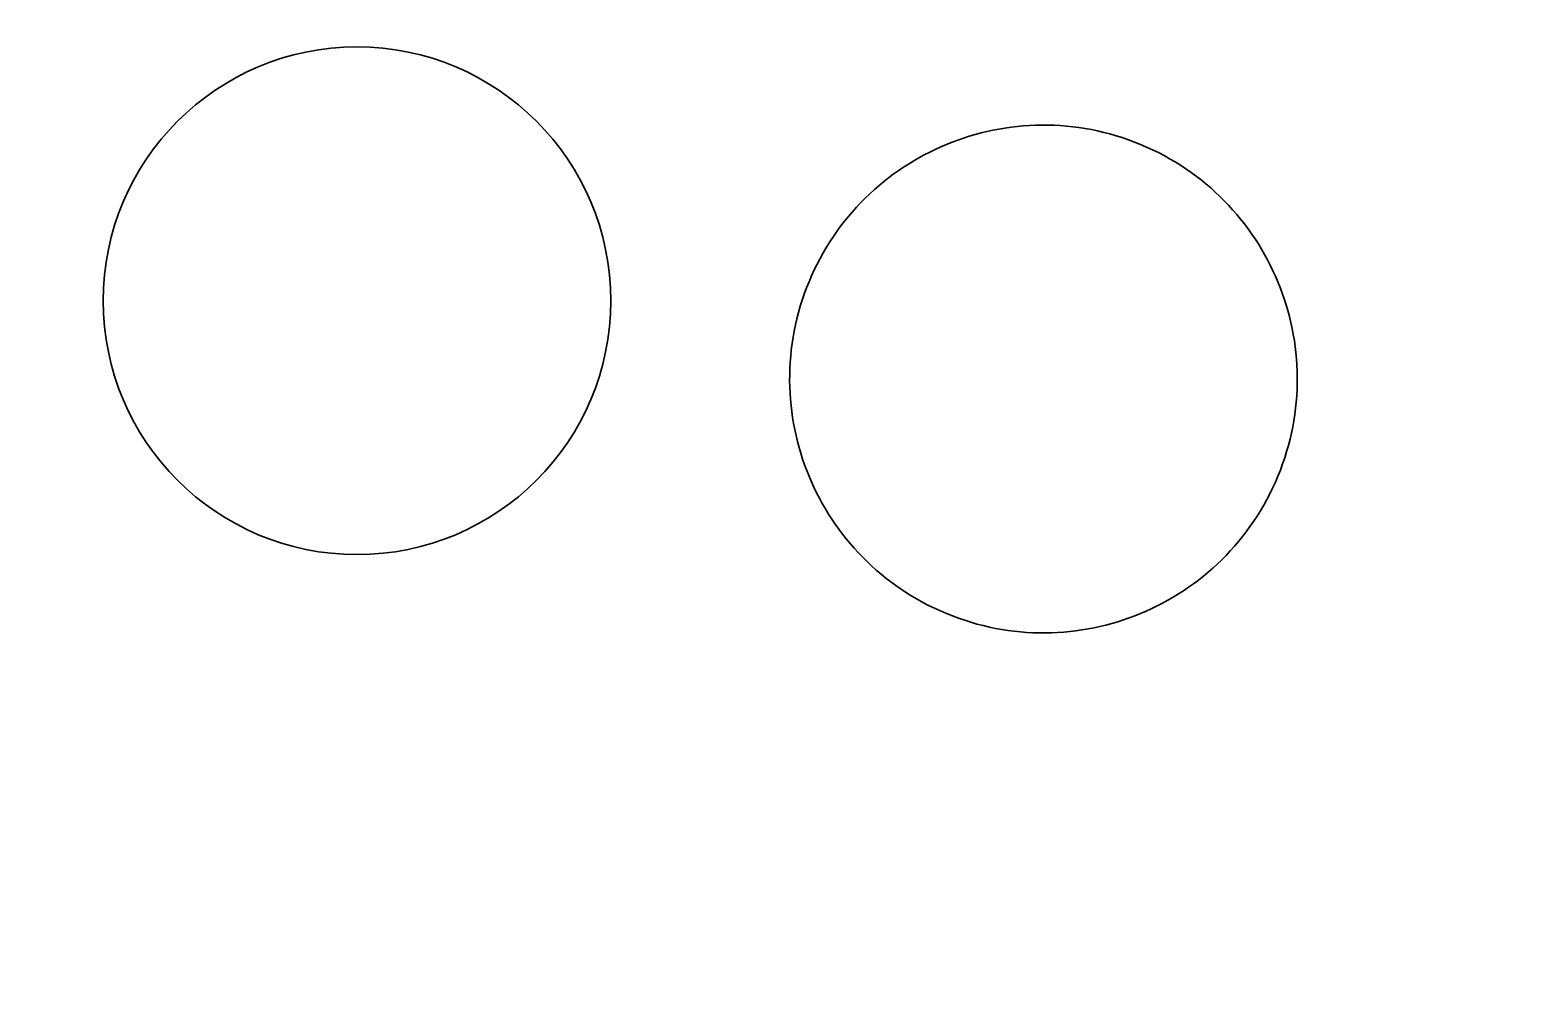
# Model space of a CAD drawing. Header units: centimetres. Extents: x -14.5 to 14.3, y -14.3 to 14.5.
# Drawn here: x 0.03 to 3.233, y 7.089 to 9.144 of the extents above; entities that cross this region are included whole.
import ezdxf

# ---------------------------------------------------------------- set-up
doc = ezdxf.new("R2010")
doc.units = ezdxf.units.CM
doc.header["$MEASUREMENT"] = 0
doc.layers.add('Layer 1', color=7, linetype='Continuous')

msp = doc.modelspace()

# ---------------------------------------------------------------- linework, layer by layer
at = {"layer": 'Layer 1', "color": 250, "lineweight": 35}
for points, knots in [([(-0.11537, 14.45903), (-8.05443, 14.45903), (-14.4903, 8.02315), (-14.4903, 0.0841), (-14.4903, 0.0841), (-14.4903, -7.85495), (-8.05443, -14.29082), (-0.11537, -14.29082), (-0.11537, -14.29082), (7.82367, -14.29082), (14.25955, -7.85495), (14.25955, 0.0841), (14.25955, 0.0841), (14.25955, 8.02315), (7.82367, 14.45903), (-0.11537, 14.45903)], [0, 0, 0, 0, 0.2, 0.2, 0.2, 0.2, 0.4, 0.4, 0.4, 0.4, 0.6, 0.6, 0.6, 0.6, 1, 1, 1, 1]), ([(0.7378, 9.10653), (0.43481, 9.10653), (0.18918, 8.86091), (0.18918, 8.55791), (0.18918, 8.55791), (0.18918, 8.25492), (0.43481, 8.00929), (0.7378, 8.00929), (0.7378, 8.00929), (1.0408, 8.00929), (1.28643, 8.25492), (1.28643, 8.55791), (1.28643, 8.55791), (1.28643, 8.86091), (1.0408, 9.10653), (0.7378, 9.10653)], [0, 0, 0, 0, 0.2, 0.2, 0.2, 0.2, 0.4, 0.4, 0.4, 0.4, 0.6, 0.6, 0.6, 0.6, 1, 1, 1, 1]), ([(2.72866, 8.17893), (2.72866, 8.17893), (2.73391, 8.19208), (2.73391, 8.19208), (2.73391, 8.19208), (2.73391, 8.19208), (2.7388, 8.20529), (2.7388, 8.20529), (2.7388, 8.20529), (2.7388, 8.20529), (2.74333, 8.21854), (2.74333, 8.21854), (2.74333, 8.21854), (2.74333, 8.21854), (2.7475, 8.23183), (2.7475, 8.23183), (2.7475, 8.23183), (2.7475, 8.23183), (2.75132, 8.24517), (2.75132, 8.24517), (2.75132, 8.24517), (2.75132, 8.24517), (2.75479, 8.25853), (2.75479, 8.25853), (2.75479, 8.25853), (2.75479, 8.25853), (2.7579, 8.27192), (2.7579, 8.27192), (2.7579, 8.27192), (2.7579, 8.27192), (2.76066, 8.28534), (2.76066, 8.28534), (2.76066, 8.28534), (2.76066, 8.28534), (2.76308, 8.29876), (2.76308, 8.29876), (2.76308, 8.29876), (2.76308, 8.29876), (2.76516, 8.3122), (2.76516, 8.3122), (2.76516, 8.3122), (2.76516, 8.3122), (2.76689, 8.32564), (2.76689, 8.32564), (2.76689, 8.32564), (2.76689, 8.32564), (2.76829, 8.33908), (2.76829, 8.33908), (2.76829, 8.33908), (2.76829, 8.33908), (2.76935, 8.35251), (2.76935, 8.35251), (2.76935, 8.35251), (2.76935, 8.35251), (2.77007, 8.36593), (2.77007, 8.36593), (2.77007, 8.36593), (2.77007, 8.36593), (2.77047, 8.37933), (2.77047, 8.37933), (2.77047, 8.37933), (2.77047, 8.37933), (2.77053, 8.39271), (2.77053, 8.39271), (2.77053, 8.39271), (2.77053, 8.39271), (2.77027, 8.40606), (2.77027, 8.40606), (2.77027, 8.40606), (2.77027, 8.40606), (2.76968, 8.41937), (2.76968, 8.41937), (2.76968, 8.41937), (2.76968, 8.41937), (2.76877, 8.43264), (2.76877, 8.43264), (2.76877, 8.43264), (2.76877, 8.43264), (2.76754, 8.44586), (2.76754, 8.44586), (2.76754, 8.44586), (2.76754, 8.44586), (2.76599, 8.45903), (2.76599, 8.45903), (2.76599, 8.45903), (2.76599, 8.45903), (2.76412, 8.47214), (2.76412, 8.47214), (2.76412, 8.47214), (2.76412, 8.47214), (2.76194, 8.48519), (2.76194, 8.48519), (2.76194, 8.48519), (2.76194, 8.48519), (2.75945, 8.49817), (2.75945, 8.49817), (2.75945, 8.49817), (2.75945, 8.49817), (2.75666, 8.51107), (2.75666, 8.51107), (2.75666, 8.51107), (2.75666, 8.51107), (2.75355, 8.52389), (2.75355, 8.52389), (2.75355, 8.52389), (2.75355, 8.52389), (2.75015, 8.53663), (2.75015, 8.53663), (2.75015, 8.53663), (2.75015, 8.53663), (2.74644, 8.54927), (2.74644, 8.54927), (2.74644, 8.54927), (2.74644, 8.54927), (2.74243, 8.56182), (2.74243, 8.56182), (2.74243, 8.56182), (2.74243, 8.56182), (2.73812, 8.57427), (2.73812, 8.57427), (2.73812, 8.57427), (2.73812, 8.57427), (2.73352, 8.5866), (2.73352, 8.5866), (2.73352, 8.5866), (2.73352, 8.5866), (2.72863, 8.59882), (2.72863, 8.59882), (2.72863, 8.59882), (2.72863, 8.59882), (2.72345, 8.61092), (2.72345, 8.61092), (2.72345, 8.61092), (2.72345, 8.61092), (2.71798, 8.6229), (2.71798, 8.6229), (2.71798, 8.6229), (2.71798, 8.6229), (2.71222, 8.63474), (2.71222, 8.63474), (2.71222, 8.63474), (2.71222, 8.63474), (2.70619, 8.64645), (2.70619, 8.64645), (2.70619, 8.64645), (2.70619, 8.64645), (2.69987, 8.65801), (2.69987, 8.65801), (2.69987, 8.65801), (2.69987, 8.65801), (2.69327, 8.66943), (2.69327, 8.66943), (2.69327, 8.66943), (2.69327, 8.66943), (2.6864, 8.68069), (2.6864, 8.68069), (2.6864, 8.68069), (2.6864, 8.68069), (2.67925, 8.69179), (2.67925, 8.69179), (2.67925, 8.69179), (2.67925, 8.69179), (2.67183, 8.70273), (2.67183, 8.70273), (2.67183, 8.70273), (2.67183, 8.70273), (2.66415, 8.71349), (2.66415, 8.71349), (2.66415, 8.71349), (2.66415, 8.71349), (2.65619, 8.72408), (2.65619, 8.72408), (2.65619, 8.72408), (2.65619, 8.72408), (2.64798, 8.73449), (2.64798, 8.73449), (2.64798, 8.73449), (2.64798, 8.73449), (2.6395, 8.74471), (2.6395, 8.74471), (2.6395, 8.74471), (2.6395, 8.74471), (2.63076, 8.75474), (2.63076, 8.75474), (2.63076, 8.75474), (2.63076, 8.75474), (2.62176, 8.76457), (2.62176, 8.76457), (2.62176, 8.76457), (2.62176, 8.76457), (2.61251, 8.77419), (2.61251, 8.77419), (2.61251, 8.77419), (2.61251, 8.77419), (2.60301, 8.7836), (2.60301, 8.7836), (2.60301, 8.7836), (2.60301, 8.7836), (2.59326, 8.7928), (2.59326, 8.7928), (2.59326, 8.7928), (2.59326, 8.7928), (2.58326, 8.80177), (2.58326, 8.80177), (2.58326, 8.80177), (2.58326, 8.80177), (2.57301, 8.81052), (2.57301, 8.81052), (2.57301, 8.81052), (2.57301, 8.81052), (2.56252, 8.81904), (2.56252, 8.81904), (2.56252, 8.81904), (2.56252, 8.81904), (2.55179, 8.82732), (2.55179, 8.82732), (2.55179, 8.82732), (2.55179, 8.82732), (2.54082, 8.83535), (2.54082, 8.83535), (2.54082, 8.83535), (2.54082, 8.83535), (2.52961, 8.84313), (2.52961, 8.84313), (2.52961, 8.84313), (2.52961, 8.84313), (2.51817, 8.85066), (2.51817, 8.85066), (2.51817, 8.85066), (2.51817, 8.85066), (2.5065, 8.85793), (2.5065, 8.85793), (2.5065, 8.85793), (2.5065, 8.85793), (2.4946, 8.86493), (2.4946, 8.86493), (2.4946, 8.86493), (2.4946, 8.86493), (2.48247, 8.87166), (2.48247, 8.87166), (2.48247, 8.87166), (2.48247, 8.87166), (2.47012, 8.87811), (2.47012, 8.87811), (2.47012, 8.87811), (2.47012, 8.87811), (2.45755, 8.88427), (2.45755, 8.88427), (2.45755, 8.88427), (2.45755, 8.88427), (2.44475, 8.89015), (2.44475, 8.89015), (2.44475, 8.89015), (2.44475, 8.89015), (2.43174, 8.89574), (2.43174, 8.89574), (2.43174, 8.89574), (2.43174, 8.89574), (2.41859, 8.90099), (2.41859, 8.90099), (2.41859, 8.90099), (2.41859, 8.90099), (2.40539, 8.90588), (2.40539, 8.90588), (2.40539, 8.90588), (2.40539, 8.90588), (2.39213, 8.91041), (2.39213, 8.91041), (2.39213, 8.91041), (2.39213, 8.91041), (2.37884, 8.91458), (2.37884, 8.91458), (2.37884, 8.91458), (2.37884, 8.91458), (2.36551, 8.9184), (2.36551, 8.9184), (2.36551, 8.9184), (2.36551, 8.9184), (2.35214, 8.92186), (2.35214, 8.92186), (2.35214, 8.92186), (2.35214, 8.92186), (2.33875, 8.92498), (2.33875, 8.92498), (2.33875, 8.92498), (2.33875, 8.92498), (2.32534, 8.92774), (2.32534, 8.92774), (2.32534, 8.92774), (2.32534, 8.92774), (2.31191, 8.93016), (2.31191, 8.93016), (2.31191, 8.93016), (2.31191, 8.93016), (2.29847, 8.93224), (2.29847, 8.93224), (2.29847, 8.93224), (2.29847, 8.93224), (2.28503, 8.93398), (2.28503, 8.93398), (2.28503, 8.93398), (2.28503, 8.93398), (2.27159, 8.93537), (2.27159, 8.93537), (2.27159, 8.93537), (2.27159, 8.93537), (2.25816, 8.93643), (2.25816, 8.93643), (2.25816, 8.93643), (2.25816, 8.93643), (2.24474, 8.93716), (2.24474, 8.93716), (2.24474, 8.93716), (2.24474, 8.93716), (2.23134, 8.93755), (2.23134, 8.93755), (2.23134, 8.93755), (2.23134, 8.93755), (2.21796, 8.93762), (2.21796, 8.93762), (2.21796, 8.93762), (2.21796, 8.93762), (2.20462, 8.93735), (2.20462, 8.93735), (2.20462, 8.93735), (2.20462, 8.93735), (2.19131, 8.93676), (2.19131, 8.93676), (2.19131, 8.93676), (2.19131, 8.93676), (2.17804, 8.93585), (2.17804, 8.93585), (2.17804, 8.93585), (2.17804, 8.93585), (2.16482, 8.93462), (2.16482, 8.93462), (2.16482, 8.93462), (2.16482, 8.93462), (2.15165, 8.93307), (2.15165, 8.93307), (2.15165, 8.93307), (2.15165, 8.93307), (2.13854, 8.93121), (2.13854, 8.93121), (2.13854, 8.93121), (2.13854, 8.93121), (2.12549, 8.92903), (2.12549, 8.92903), (2.12549, 8.92903), (2.12549, 8.92903), (2.11251, 8.92654), (2.11251, 8.92654), (2.11251, 8.92654), (2.11251, 8.92654), (2.09961, 8.92374), (2.09961, 8.92374), (2.09961, 8.92374), (2.09961, 8.92374), (2.08678, 8.92064), (2.08678, 8.92064), (2.08678, 8.92064), (2.08678, 8.92064), (2.07405, 8.91723), (2.07405, 8.91723), (2.07405, 8.91723), (2.07405, 8.91723), (2.0614, 8.91352), (2.0614, 8.91352), (2.0614, 8.91352), (2.0614, 8.91352), (2.04886, 8.90952), (2.04886, 8.90952), (2.04886, 8.90952), (2.04886, 8.90952), (2.03641, 8.90521), (2.03641, 8.90521), (2.03641, 8.90521), (2.03641, 8.90521), (2.02408, 8.90061), (2.02408, 8.90061), (2.02408, 8.90061), (2.02408, 8.90061), (2.01186, 8.89572), (2.01186, 8.89572), (2.01186, 8.89572), (2.01186, 8.89572), (1.99976, 8.89054), (1.99976, 8.89054), (1.99976, 8.89054), (1.99976, 8.89054), (1.98778, 8.88507), (1.98778, 8.88507), (1.98778, 8.88507), (1.98778, 8.88507), (1.97594, 8.87931), (1.97594, 8.87931), (1.97594, 8.87931), (1.97594, 8.87931), (1.96423, 8.87327), (1.96423, 8.87327), (1.96423, 8.87327), (1.96423, 8.87327), (1.95267, 8.86696), (1.95267, 8.86696), (1.95267, 8.86696), (1.95267, 8.86696), (1.94125, 8.86036), (1.94125, 8.86036), (1.94125, 8.86036), (1.94125, 8.86036), (1.92999, 8.85349), (1.92999, 8.85349), (1.92999, 8.85349), (1.92999, 8.85349), (1.91889, 8.84634), (1.91889, 8.84634), (1.91889, 8.84634), (1.91889, 8.84634), (1.90795, 8.83892), (1.90795, 8.83892), (1.90795, 8.83892), (1.90795, 8.83892), (1.89718, 8.83124), (1.89718, 8.83124), (1.89718, 8.83124), (1.89718, 8.83124), (1.88659, 8.82328), (1.88659, 8.82328), (1.88659, 8.82328), (1.88659, 8.82328), (1.87619, 8.81507), (1.87619, 8.81507), (1.87619, 8.81507), (1.87619, 8.81507), (1.86597, 8.80659), (1.86597, 8.80659), (1.86597, 8.80659), (1.86597, 8.80659), (1.85594, 8.79785), (1.85594, 8.79785), (1.85594, 8.79785), (1.85594, 8.79785), (1.84611, 8.78885), (1.84611, 8.78885), (1.84611, 8.78885), (1.84611, 8.78885), (1.83649, 8.7796), (1.83649, 8.7796), (1.83649, 8.7796), (1.83649, 8.7796), (1.82708, 8.7701), (1.82708, 8.7701), (1.82708, 8.7701), (1.82708, 8.7701), (1.81788, 8.76035), (1.81788, 8.76035), (1.81788, 8.76035), (1.81788, 8.76035), (1.8089, 8.75035), (1.8089, 8.75035), (1.8089, 8.75035), (1.8089, 8.75035), (1.80015, 8.7401), (1.80015, 8.7401), (1.80015, 8.7401), (1.80015, 8.7401), (1.79164, 8.72961), (1.79164, 8.72961), (1.79164, 8.72961), (1.79164, 8.72961), (1.78336, 8.71888), (1.78336, 8.71888), (1.78336, 8.71888), (1.78336, 8.71888), (1.77533, 8.70791), (1.77533, 8.70791), (1.77533, 8.70791), (1.77533, 8.70791), (1.76754, 8.6967), (1.76754, 8.6967), (1.76754, 8.6967), (1.76754, 8.6967), (1.76002, 8.68526), (1.76002, 8.68526), (1.76002, 8.68526), (1.76002, 8.68526), (1.75275, 8.67359), (1.75275, 8.67359), (1.75275, 8.67359), (1.75275, 8.67359), (1.74575, 8.66169), (1.74575, 8.66169), (1.74575, 8.66169), (1.74575, 8.66169), (1.73902, 8.64956), (1.73902, 8.64956), (1.73902, 8.64956), (1.73902, 8.64956), (1.73257, 8.63721), (1.73257, 8.63721), (1.73257, 8.63721), (1.73257, 8.63721), (1.7264, 8.62464), (1.7264, 8.62464), (1.7264, 8.62464), (1.7264, 8.62464), (1.72052, 8.61184), (1.72052, 8.61184), (1.72052, 8.61184), (1.72052, 8.61184), (1.71494, 8.59883), (1.71494, 8.59883), (1.71494, 8.59883), (1.71494, 8.59883), (1.70968, 8.58568), (1.70968, 8.58568), (1.70968, 8.58568), (1.70968, 8.58568), (1.70479, 8.57248), (1.70479, 8.57248), (1.70479, 8.57248), (1.70479, 8.57248), (1.70026, 8.55923), (1.70026, 8.55923), (1.70026, 8.55923), (1.70026, 8.55923), (1.69609, 8.54593), (1.69609, 8.54593), (1.69609, 8.54593), (1.69609, 8.54593), (1.69227, 8.5326), (1.69227, 8.5326), (1.69227, 8.5326), (1.69227, 8.5326), (1.68881, 8.51923), (1.68881, 8.51923), (1.68881, 8.51923), (1.68881, 8.51923), (1.68569, 8.50584), (1.68569, 8.50584), (1.68569, 8.50584), (1.68569, 8.50584), (1.68293, 8.49243), (1.68293, 8.49243), (1.68293, 8.49243), (1.68293, 8.49243), (1.68051, 8.479), (1.68051, 8.479), (1.68051, 8.479), (1.68051, 8.479), (1.67843, 8.46556), (1.67843, 8.46556), (1.67843, 8.46556), (1.67843, 8.46556), (1.6767, 8.45212), (1.6767, 8.45212), (1.6767, 8.45212), (1.6767, 8.45212), (1.6753, 8.43868), (1.6753, 8.43868), (1.6753, 8.43868), (1.6753, 8.43868), (1.67424, 8.42525), (1.67424, 8.42525), (1.67424, 8.42525), (1.67424, 8.42525), (1.67351, 8.41183), (1.67351, 8.41183), (1.67351, 8.41183), (1.67351, 8.41183), (1.67312, 8.39843), (1.67312, 8.39843), (1.67312, 8.39843), (1.67312, 8.39843), (1.67306, 8.38505), (1.67306, 8.38505), (1.67306, 8.38505), (1.67306, 8.38505), (1.67332, 8.37171), (1.67332, 8.37171), (1.67332, 8.37171), (1.67332, 8.37171), (1.67391, 8.3584), (1.67391, 8.3584), (1.67391, 8.3584), (1.67391, 8.3584), (1.67482, 8.34513), (1.67482, 8.34513), (1.67482, 8.34513), (1.67482, 8.34513), (1.67605, 8.3319), (1.67605, 8.3319), (1.67605, 8.3319), (1.67605, 8.3319), (1.6776, 8.31873), (1.6776, 8.31873), (1.6776, 8.31873), (1.6776, 8.31873), (1.67946, 8.30562), (1.67946, 8.30562), (1.67946, 8.30562), (1.67946, 8.30562), (1.68164, 8.29257), (1.68164, 8.29257), (1.68164, 8.29257), (1.68164, 8.29257), (1.68413, 8.2796), (1.68413, 8.2796), (1.68413, 8.2796), (1.68413, 8.2796), (1.68693, 8.26669), (1.68693, 8.26669), (1.68693, 8.26669), (1.68693, 8.26669), (1.69003, 8.25387), (1.69003, 8.25387), (1.69003, 8.25387), (1.69003, 8.25387), (1.69344, 8.24113), (1.69344, 8.24113), (1.69344, 8.24113), (1.69344, 8.24113), (1.69715, 8.22849), (1.69715, 8.22849), (1.69715, 8.22849), (1.69715, 8.22849), (1.70116, 8.21594), (1.70116, 8.21594), (1.70116, 8.21594), (1.70116, 8.21594), (1.70546, 8.2035), (1.70546, 8.2035), (1.70546, 8.2035), (1.70546, 8.2035), (1.71006, 8.19116), (1.71006, 8.19116), (1.71006, 8.19116), (1.71006, 8.19116), (1.71495, 8.17894), (1.71495, 8.17894), (1.71495, 8.17894), (1.71495, 8.17894), (1.72014, 8.16684), (1.72014, 8.16684), (1.72014, 8.16684), (1.72014, 8.16684), (1.72561, 8.15486), (1.72561, 8.15486), (1.72561, 8.15486), (1.72561, 8.15486), (1.73136, 8.14302), (1.73136, 8.14302), (1.73136, 8.14302), (1.73136, 8.14302), (1.7374, 8.13131), (1.7374, 8.13131), (1.7374, 8.13131), (1.7374, 8.13131), (1.74372, 8.11975), (1.74372, 8.11975), (1.74372, 8.11975), (1.74372, 8.11975), (1.75031, 8.10833), (1.75031, 8.10833), (1.75031, 8.10833), (1.75031, 8.10833), (1.75719, 8.09707), (1.75719, 8.09707), (1.75719, 8.09707), (1.75719, 8.09707), (1.76433, 8.08597), (1.76433, 8.08597), (1.76433, 8.08597), (1.76433, 8.08597), (1.77175, 8.07503), (1.77175, 8.07503), (1.77175, 8.07503), (1.77175, 8.07503), (1.77944, 8.06426), (1.77944, 8.06426), (1.77944, 8.06426), (1.77944, 8.06426), (1.78739, 8.05367), (1.78739, 8.05367), (1.78739, 8.05367), (1.78739, 8.05367), (1.7956, 8.04327), (1.7956, 8.04327), (1.7956, 8.04327), (1.7956, 8.04327), (1.80408, 8.03305), (1.80408, 8.03305), (1.80408, 8.03305), (1.80408, 8.03305), (1.81282, 8.02302), (1.81282, 8.02302), (1.81282, 8.02302), (1.81282, 8.02302), (1.82182, 8.01319), (1.82182, 8.01319), (1.82182, 8.01319), (1.82182, 8.01319), (1.83107, 8.00357), (1.83107, 8.00357), (1.83107, 8.00357), (1.83107, 8.00357), (1.84057, 7.99415), (1.84057, 7.99415), (1.84057, 7.99415), (1.84057, 7.99415), (1.85033, 7.98496), (1.85033, 7.98496), (1.85033, 7.98496), (1.85033, 7.98496), (1.86033, 7.97598), (1.86033, 7.97598), (1.86033, 7.97598), (1.86033, 7.97598), (1.87057, 7.96723), (1.87057, 7.96723), (1.87057, 7.96723), (1.87057, 7.96723), (1.88106, 7.95872), (1.88106, 7.95872), (1.88106, 7.95872), (1.88106, 7.95872), (1.89179, 7.95044), (1.89179, 7.95044), (1.89179, 7.95044), (1.89179, 7.95044), (1.90276, 7.9424), (1.90276, 7.9424), (1.90276, 7.9424), (1.90276, 7.9424), (1.91397, 7.93462), (1.91397, 7.93462), (1.91397, 7.93462), (1.91397, 7.93462), (1.92541, 7.92709), (1.92541, 7.92709), (1.92541, 7.92709), (1.92541, 7.92709), (1.93708, 7.91982), (1.93708, 7.91982), (1.93708, 7.91982), (1.93708, 7.91982), (1.94898, 7.91282), (1.94898, 7.91282), (1.94898, 7.91282), (1.94898, 7.91282), (1.96111, 7.90609), (1.96111, 7.90609), (1.96111, 7.90609), (1.96111, 7.90609), (1.97346, 7.89964), (1.97346, 7.89964), (1.97346, 7.89964), (1.97346, 7.89964), (1.98604, 7.89348), (1.98604, 7.89348), (1.98604, 7.89348), (1.98604, 7.89348), (1.99883, 7.8876), (1.99883, 7.8876), (1.99883, 7.8876), (1.99883, 7.8876), (2.01184, 7.88201), (2.01184, 7.88201), (2.01184, 7.88201), (2.01184, 7.88201), (2.02499, 7.87676), (2.02499, 7.87676), (2.02499, 7.87676), (2.02499, 7.87676), (2.03819, 7.87187), (2.03819, 7.87187), (2.03819, 7.87187), (2.03819, 7.87187), (2.05145, 7.86734), (2.05145, 7.86734), (2.05145, 7.86734), (2.05145, 7.86734), (2.06474, 7.86317), (2.06474, 7.86317), (2.06474, 7.86317), (2.06474, 7.86317), (2.07808, 7.85935), (2.07808, 7.85935), (2.07808, 7.85935), (2.07808, 7.85935), (2.09144, 7.85589), (2.09144, 7.85589), (2.09144, 7.85589), (2.09144, 7.85589), (2.10483, 7.85277), (2.10483, 7.85277), (2.10483, 7.85277), (2.10483, 7.85277), (2.11825, 7.85001), (2.11825, 7.85001), (2.11825, 7.85001), (2.11825, 7.85001), (2.13167, 7.84759), (2.13167, 7.84759), (2.13167, 7.84759), (2.13167, 7.84759), (2.14511, 7.84551), (2.14511, 7.84551), (2.14511, 7.84551), (2.14511, 7.84551), (2.15855, 7.84378), (2.15855, 7.84378), (2.15855, 7.84378), (2.15855, 7.84378), (2.17199, 7.84238), (2.17199, 7.84238), (2.17199, 7.84238), (2.17199, 7.84238), (2.18542, 7.84132), (2.18542, 7.84132), (2.18542, 7.84132), (2.18542, 7.84132), (2.19884, 7.8406), (2.19884, 7.8406), (2.19884, 7.8406), (2.19884, 7.8406), (2.21224, 7.84021), (2.21224, 7.84021), (2.21224, 7.84021), (2.21224, 7.84021), (2.22562, 7.84014), (2.22562, 7.84014), (2.22562, 7.84014), (2.22562, 7.84014), (2.23897, 7.84041), (2.23897, 7.84041), (2.23897, 7.84041), (2.23897, 7.84041), (2.25228, 7.84099), (2.25228, 7.84099), (2.25228, 7.84099), (2.25228, 7.84099), (2.26555, 7.84191), (2.26555, 7.84191), (2.26555, 7.84191), (2.26555, 7.84191), (2.27877, 7.84314), (2.27877, 7.84314), (2.27877, 7.84314), (2.27877, 7.84314), (2.29194, 7.84469), (2.29194, 7.84469), (2.29194, 7.84469), (2.29194, 7.84469), (2.30505, 7.84655), (2.30505, 7.84655), (2.30505, 7.84655), (2.30505, 7.84655), (2.3181, 7.84873), (2.3181, 7.84873), (2.3181, 7.84873), (2.3181, 7.84873), (2.33108, 7.85122), (2.33108, 7.85122), (2.33108, 7.85122), (2.33108, 7.85122), (2.34398, 7.85402), (2.34398, 7.85402), (2.34398, 7.85402), (2.34398, 7.85402), (2.3568, 7.85712), (2.3568, 7.85712), (2.3568, 7.85712), (2.3568, 7.85712), (2.36954, 7.86053), (2.36954, 7.86053), (2.36954, 7.86053), (2.36954, 7.86053), (2.38219, 7.86424), (2.38219, 7.86424), (2.38219, 7.86424), (2.38219, 7.86424), (2.39473, 7.86824), (2.39473, 7.86824), (2.39473, 7.86824), (2.39473, 7.86824), (2.40718, 7.87255), (2.40718, 7.87255), (2.40718, 7.87255), (2.40718, 7.87255), (2.41951, 7.87715), (2.41951, 7.87715), (2.41951, 7.87715), (2.41951, 7.87715), (2.43173, 7.88204), (2.43173, 7.88204), (2.43173, 7.88204), (2.43173, 7.88204), (2.44383, 7.88722), (2.44383, 7.88722), (2.44383, 7.88722), (2.44383, 7.88722), (2.45581, 7.89269), (2.45581, 7.89269), (2.45581, 7.89269), (2.45581, 7.89269), (2.46765, 7.89845), (2.46765, 7.89845), (2.46765, 7.89845), (2.46765, 7.89845), (2.47936, 7.90449), (2.47936, 7.90449), (2.47936, 7.90449), (2.47936, 7.90449), (2.49092, 7.91081), (2.49092, 7.91081), (2.49092, 7.91081), (2.49092, 7.91081), (2.50234, 7.9174), (2.50234, 7.9174), (2.50234, 7.9174), (2.50234, 7.9174), (2.5136, 7.92427), (2.5136, 7.92427), (2.5136, 7.92427), (2.5136, 7.92427), (2.5247, 7.93142), (2.5247, 7.93142), (2.5247, 7.93142), (2.5247, 7.93142), (2.53564, 7.93884), (2.53564, 7.93884), (2.53564, 7.93884), (2.53564, 7.93884), (2.54641, 7.94652), (2.54641, 7.94652), (2.54641, 7.94652), (2.54641, 7.94652), (2.557, 7.95448), (2.557, 7.95448), (2.557, 7.95448), (2.557, 7.95448), (2.56741, 7.96269), (2.56741, 7.96269), (2.56741, 7.96269), (2.56741, 7.96269), (2.57763, 7.97117), (2.57763, 7.97117), (2.57763, 7.97117), (2.57763, 7.97117), (2.58765, 7.97991), (2.58765, 7.97991), (2.58765, 7.97991), (2.58765, 7.97991), (2.59748, 7.98891), (2.59748, 7.98891), (2.59748, 7.98891), (2.59748, 7.98891), (2.60711, 7.99816), (2.60711, 7.99816), (2.60711, 7.99816), (2.60711, 7.99816), (2.61652, 8.00766), (2.61652, 8.00766), (2.61652, 8.00766), (2.61652, 8.00766), (2.62572, 8.01742), (2.62572, 8.01742), (2.62572, 8.01742), (2.62572, 8.01742), (2.63469, 8.02742), (2.63469, 8.02742), (2.63469, 8.02742), (2.63469, 8.02742), (2.64344, 8.03766), (2.64344, 8.03766), (2.64344, 8.03766), (2.64344, 8.03766), (2.65196, 8.04815), (2.65196, 8.04815), (2.65196, 8.04815), (2.65196, 8.04815), (2.66023, 8.05889), (2.66023, 8.05889), (2.66023, 8.05889), (2.66023, 8.05889), (2.66827, 8.06985), (2.66827, 8.06985), (2.66827, 8.06985), (2.66827, 8.06985), (2.67605, 8.08106), (2.67605, 8.08106), (2.67605, 8.08106), (2.67605, 8.08106), (2.68358, 8.0925), (2.68358, 8.0925), (2.68358, 8.0925), (2.68358, 8.0925), (2.69085, 8.10417), (2.69085, 8.10417), (2.69085, 8.10417), (2.69085, 8.10417), (2.69785, 8.11607), (2.69785, 8.11607), (2.69785, 8.11607), (2.69785, 8.11607), (2.70458, 8.1282), (2.70458, 8.1282), (2.70458, 8.1282), (2.70458, 8.1282), (2.71103, 8.14055), (2.71103, 8.14055), (2.71103, 8.14055), (2.71103, 8.14055), (2.7172, 8.15313), (2.7172, 8.15313), (2.7172, 8.15313), (2.7172, 8.15313), (2.72308, 8.16592), (2.72308, 8.16592), (2.72308, 8.16592), (2.72308, 8.16592), (2.72866, 8.17893), (2.72866, 8.17893)], [0, 0, 0, 0, 0.0038911, 0.0038911, 0.0038911, 0.0038911, 0.0077821, 0.0077821, 0.0077821, 0.0077821, 0.0116732, 0.0116732, 0.0116732, 0.0116732, 0.0155642, 0.0155642, 0.0155642, 0.0155642, 0.0194553, 0.0194553, 0.0194553, 0.0194553, 0.0233463, 0.0233463, 0.0233463, 0.0233463, 0.0272374, 0.0272374, 0.0272374, 0.0272374, 0.0311284, 0.0311284, 0.0311284, 0.0311284, 0.0350195, 0.0350195, 0.0350195, 0.0350195, 0.0389105, 0.0389105, 0.0389105, 0.0389105, 0.0428016, 0.0428016, 0.0428016, 0.0428016, 0.0466926, 0.0466926, 0.0466926, 0.0466926, 0.0505837, 0.0505837, 0.0505837, 0.0505837, 0.0544747, 0.0544747, 0.0544747, 0.0544747, 0.0583658, 0.0583658, 0.0583658, 0.0583658, 0.0622568, 0.0622568, 0.0622568, 0.0622568, 0.0661479, 0.0661479, 0.0661479, 0.0661479, 0.0700389, 0.0700389, 0.0700389, 0.0700389, 0.07393, 0.07393, 0.07393, 0.07393, 0.077821, 0.077821, 0.077821, 0.077821, 0.0817121, 0.0817121, 0.0817121, 0.0817121, 0.0856031, 0.0856031, 0.0856031, 0.0856031, 0.0894942, 0.0894942, 0.0894942, 0.0894942, 0.0933852, 0.0933852, 0.0933852, 0.0933852, 0.0972763, 0.0972763, 0.0972763, 0.0972763, 0.1011673, 0.1011673, 0.1011673, 0.1011673, 0.1050584, 0.1050584, 0.1050584, 0.1050584, 0.1089494, 0.1089494, 0.1089494, 0.1089494, 0.1128405, 0.1128405, 0.1128405, 0.1128405, 0.1167315, 0.1167315, 0.1167315, 0.1167315, 0.1206226, 0.1206226, 0.1206226, 0.1206226, 0.1245136, 0.1245136, 0.1245136, 0.1245136, 0.1284047, 0.1284047, 0.1284047, 0.1284047, 0.1322957, 0.1322957, 0.1322957, 0.1322957, 0.1361868, 0.1361868, 0.1361868, 0.1361868, 0.1400778, 0.1400778, 0.1400778, 0.1400778, 0.1439689, 0.1439689, 0.1439689, 0.1439689, 0.1478599, 0.1478599, 0.1478599, 0.1478599, 0.151751, 0.151751, 0.151751, 0.151751, 0.155642, 0.155642, 0.155642, 0.155642, 0.1595331, 0.1595331, 0.1595331, 0.1595331, 0.1634241, 0.1634241, 0.1634241, 0.1634241, 0.1673152, 0.1673152, 0.1673152, 0.1673152, 0.1712062, 0.1712062, 0.1712062, 0.1712062, 0.1750973, 0.1750973, 0.1750973, 0.1750973, 0.1789883, 0.1789883, 0.1789883, 0.1789883, 0.1828794, 0.1828794, 0.1828794, 0.1828794, 0.1867704, 0.1867704, 0.1867704, 0.1867704, 0.1906615, 0.1906615, 0.1906615, 0.1906615, 0.1945525, 0.1945525, 0.1945525, 0.1945525, 0.1984436, 0.1984436, 0.1984436, 0.1984436, 0.2023346, 0.2023346, 0.2023346, 0.2023346, 0.2062257, 0.2062257, 0.2062257, 0.2062257, 0.2101167, 0.2101167, 0.2101167, 0.2101167, 0.2140078, 0.2140078, 0.2140078, 0.2140078, 0.2178988, 0.2178988, 0.2178988, 0.2178988, 0.2217899, 0.2217899, 0.2217899, 0.2217899, 0.2256809, 0.2256809, 0.2256809, 0.2256809, 0.229572, 0.229572, 0.229572, 0.229572, 0.233463, 0.233463, 0.233463, 0.233463, 0.2373541, 0.2373541, 0.2373541, 0.2373541, 0.2412451, 0.2412451, 0.2412451, 0.2412451, 0.2451362, 0.2451362, 0.2451362, 0.2451362, 0.2490272, 0.2490272, 0.2490272, 0.2490272, 0.2529183, 0.2529183, 0.2529183, 0.2529183, 0.2568093, 0.2568093, 0.2568093, 0.2568093, 0.2607004, 0.2607004, 0.2607004, 0.2607004, 0.2645914, 0.2645914, 0.2645914, 0.2645914, 0.2684825, 0.2684825, 0.2684825, 0.2684825, 0.2723735, 0.2723735, 0.2723735, 0.2723735, 0.2762646, 0.2762646, 0.2762646, 0.2762646, 0.2801556, 0.2801556, 0.2801556, 0.2801556, 0.2840467, 0.2840467, 0.2840467, 0.2840467, 0.2879377, 0.2879377, 0.2879377, 0.2879377, 0.2918288, 0.2918288, 0.2918288, 0.2918288, 0.2957198, 0.2957198, 0.2957198, 0.2957198, 0.2996109, 0.2996109, 0.2996109, 0.2996109, 0.3035019, 0.3035019, 0.3035019, 0.3035019, 0.307393, 0.307393, 0.307393, 0.307393, 0.311284, 0.311284, 0.311284, 0.311284, 0.3151751, 0.3151751, 0.3151751, 0.3151751, 0.3190661, 0.3190661, 0.3190661, 0.3190661, 0.3229572, 0.3229572, 0.3229572, 0.3229572, 0.3268482, 0.3268482, 0.3268482, 0.3268482, 0.3307393, 0.3307393, 0.3307393, 0.3307393, 0.3346304, 0.3346304, 0.3346304, 0.3346304, 0.3385214, 0.3385214, 0.3385214, 0.3385214, 0.3424125, 0.3424125, 0.3424125, 0.3424125, 0.3463035, 0.3463035, 0.3463035, 0.3463035, 0.3501946, 0.3501946, 0.3501946, 0.3501946, 0.3540856, 0.3540856, 0.3540856, 0.3540856, 0.3579767, 0.3579767, 0.3579767, 0.3579767, 0.3618677, 0.3618677, 0.3618677, 0.3618677, 0.3657588, 0.3657588, 0.3657588, 0.3657588, 0.3696498, 0.3696498, 0.3696498, 0.3696498, 0.3735409, 0.3735409, 0.3735409, 0.3735409, 0.3774319, 0.3774319, 0.3774319, 0.3774319, 0.381323, 0.381323, 0.381323, 0.381323, 0.385214, 0.385214, 0.385214, 0.385214, 0.3891051, 0.3891051, 0.3891051, 0.3891051, 0.3929961, 0.3929961, 0.3929961, 0.3929961, 0.3968872, 0.3968872, 0.3968872, 0.3968872, 0.4007782, 0.4007782, 0.4007782, 0.4007782, 0.4046693, 0.4046693, 0.4046693, 0.4046693, 0.4085603, 0.4085603, 0.4085603, 0.4085603, 0.4124514, 0.4124514, 0.4124514, 0.4124514, 0.4163424, 0.4163424, 0.4163424, 0.4163424, 0.4202335, 0.4202335, 0.4202335, 0.4202335, 0.4241245, 0.4241245, 0.4241245, 0.4241245, 0.4280156, 0.4280156, 0.4280156, 0.4280156, 0.4319066, 0.4319066, 0.4319066, 0.4319066, 0.4357977, 0.4357977, 0.4357977, 0.4357977, 0.4396887, 0.4396887, 0.4396887, 0.4396887, 0.4435798, 0.4435798, 0.4435798, 0.4435798, 0.4474708, 0.4474708, 0.4474708, 0.4474708, 0.4513619, 0.4513619, 0.4513619, 0.4513619, 0.4552529, 0.4552529, 0.4552529, 0.4552529, 0.459144, 0.459144, 0.459144, 0.459144, 0.463035, 0.463035, 0.463035, 0.463035, 0.4669261, 0.4669261, 0.4669261, 0.4669261, 0.4708171, 0.4708171, 0.4708171, 0.4708171, 0.4747082, 0.4747082, 0.4747082, 0.4747082, 0.4785992, 0.4785992, 0.4785992, 0.4785992, 0.4824903, 0.4824903, 0.4824903, 0.4824903, 0.4863813, 0.4863813, 0.4863813, 0.4863813, 0.4902724, 0.4902724, 0.4902724, 0.4902724, 0.4941634, 0.4941634, 0.4941634, 0.4941634, 0.4980545, 0.4980545, 0.4980545, 0.4980545, 0.5019455, 0.5019455, 0.5019455, 0.5019455, 0.5058366, 0.5058366, 0.5058366, 0.5058366, 0.5097276, 0.5097276, 0.5097276, 0.5097276, 0.5136187, 0.5136187, 0.5136187, 0.5136187, 0.5175097, 0.5175097, 0.5175097, 0.5175097, 0.5214008, 0.5214008, 0.5214008, 0.5214008, 0.5252918, 0.5252918, 0.5252918, 0.5252918, 0.5291829, 0.5291829, 0.5291829, 0.5291829, 0.5330739, 0.5330739, 0.5330739, 0.5330739, 0.536965, 0.536965, 0.536965, 0.536965, 0.540856, 0.540856, 0.540856, 0.540856, 0.5447471, 0.5447471, 0.5447471, 0.5447471, 0.5486381, 0.5486381, 0.5486381, 0.5486381, 0.5525292, 0.5525292, 0.5525292, 0.5525292, 0.5564202, 0.5564202, 0.5564202, 0.5564202, 0.5603113, 0.5603113, 0.5603113, 0.5603113, 0.5642023, 0.5642023, 0.5642023, 0.5642023, 0.5680934, 0.5680934, 0.5680934, 0.5680934, 0.5719844, 0.5719844, 0.5719844, 0.5719844, 0.5758755, 0.5758755, 0.5758755, 0.5758755, 0.5797665, 0.5797665, 0.5797665, 0.5797665, 0.5836576, 0.5836576, 0.5836576, 0.5836576, 0.5875486, 0.5875486, 0.5875486, 0.5875486, 0.5914397, 0.5914397, 0.5914397, 0.5914397, 0.5953307, 0.5953307, 0.5953307, 0.5953307, 0.5992218, 0.5992218, 0.5992218, 0.5992218, 0.6031128, 0.6031128, 0.6031128, 0.6031128, 0.6070039, 0.6070039, 0.6070039, 0.6070039, 0.6108949, 0.6108949, 0.6108949, 0.6108949, 0.614786, 0.614786, 0.614786, 0.614786, 0.618677, 0.618677, 0.618677, 0.618677, 0.6225681, 0.6225681, 0.6225681, 0.6225681, 0.6264591, 0.6264591, 0.6264591, 0.6264591, 0.6303502, 0.6303502, 0.6303502, 0.6303502, 0.6342412, 0.6342412, 0.6342412, 0.6342412, 0.6381323, 0.6381323, 0.6381323, 0.6381323, 0.6420233, 0.6420233, 0.6420233, 0.6420233, 0.6459144, 0.6459144, 0.6459144, 0.6459144, 0.6498054, 0.6498054, 0.6498054, 0.6498054, 0.6536965, 0.6536965, 0.6536965, 0.6536965, 0.6575875, 0.6575875, 0.6575875, 0.6575875, 0.6614786, 0.6614786, 0.6614786, 0.6614786, 0.6653696, 0.6653696, 0.6653696, 0.6653696, 0.6692607, 0.6692607, 0.6692607, 0.6692607, 0.6731518, 0.6731518, 0.6731518, 0.6731518, 0.6770428, 0.6770428, 0.6770428, 0.6770428, 0.6809339, 0.6809339, 0.6809339, 0.6809339, 0.6848249, 0.6848249, 0.6848249, 0.6848249, 0.688716, 0.688716, 0.688716, 0.688716, 0.692607, 0.692607, 0.692607, 0.692607, 0.6964981, 0.6964981, 0.6964981, 0.6964981, 0.7003891, 0.7003891, 0.7003891, 0.7003891, 0.7042802, 0.7042802, 0.7042802, 0.7042802, 0.7081712, 0.7081712, 0.7081712, 0.7081712, 0.7120623, 0.7120623, 0.7120623, 0.7120623, 0.7159533, 0.7159533, 0.7159533, 0.7159533, 0.7198444, 0.7198444, 0.7198444, 0.7198444, 0.7237354, 0.7237354, 0.7237354, 0.7237354, 0.7276265, 0.7276265, 0.7276265, 0.7276265, 0.7315175, 0.7315175, 0.7315175, 0.7315175, 0.7354086, 0.7354086, 0.7354086, 0.7354086, 0.7392996, 0.7392996, 0.7392996, 0.7392996, 0.7431907, 0.7431907, 0.7431907, 0.7431907, 0.7470817, 0.7470817, 0.7470817, 0.7470817, 0.7509728, 0.7509728, 0.7509728, 0.7509728, 0.7548638, 0.7548638, 0.7548638, 0.7548638, 0.7587549, 0.7587549, 0.7587549, 0.7587549, 0.7626459, 0.7626459, 0.7626459, 0.7626459, 0.766537, 0.766537, 0.766537, 0.766537, 0.770428, 0.770428, 0.770428, 0.770428, 0.7743191, 0.7743191, 0.7743191, 0.7743191, 0.7782101, 0.7782101, 0.7782101, 0.7782101, 0.7821012, 0.7821012, 0.7821012, 0.7821012, 0.7859922, 0.7859922, 0.7859922, 0.7859922, 0.7898833, 0.7898833, 0.7898833, 0.7898833, 0.7937743, 0.7937743, 0.7937743, 0.7937743, 0.7976654, 0.7976654, 0.7976654, 0.7976654, 0.8015564, 0.8015564, 0.8015564, 0.8015564, 0.8054475, 0.8054475, 0.8054475, 0.8054475, 0.8093385, 0.8093385, 0.8093385, 0.8093385, 0.8132296, 0.8132296, 0.8132296, 0.8132296, 0.8171206, 0.8171206, 0.8171206, 0.8171206, 0.8210117, 0.8210117, 0.8210117, 0.8210117, 0.8249027, 0.8249027, 0.8249027, 0.8249027, 0.8287938, 0.8287938, 0.8287938, 0.8287938, 0.8326848, 0.8326848, 0.8326848, 0.8326848, 0.8365759, 0.8365759, 0.8365759, 0.8365759, 0.8404669, 0.8404669, 0.8404669, 0.8404669, 0.844358, 0.844358, 0.844358, 0.844358, 0.848249, 0.848249, 0.848249, 0.848249, 0.8521401, 0.8521401, 0.8521401, 0.8521401, 0.8560311, 0.8560311, 0.8560311, 0.8560311, 0.8599222, 0.8599222, 0.8599222, 0.8599222, 0.8638132, 0.8638132, 0.8638132, 0.8638132, 0.8677043, 0.8677043, 0.8677043, 0.8677043, 0.8715953, 0.8715953, 0.8715953, 0.8715953, 0.8754864, 0.8754864, 0.8754864, 0.8754864, 0.8793774, 0.8793774, 0.8793774, 0.8793774, 0.8832685, 0.8832685, 0.8832685, 0.8832685, 0.8871595, 0.8871595, 0.8871595, 0.8871595, 0.8910506, 0.8910506, 0.8910506, 0.8910506, 0.8949416, 0.8949416, 0.8949416, 0.8949416, 0.8988327, 0.8988327, 0.8988327, 0.8988327, 0.9027237, 0.9027237, 0.9027237, 0.9027237, 0.9066148, 0.9066148, 0.9066148, 0.9066148, 0.9105058, 0.9105058, 0.9105058, 0.9105058, 0.9143969, 0.9143969, 0.9143969, 0.9143969, 0.9182879, 0.9182879, 0.9182879, 0.9182879, 0.922179, 0.922179, 0.922179, 0.922179, 0.92607, 0.92607, 0.92607, 0.92607, 0.9299611, 0.9299611, 0.9299611, 0.9299611, 0.9338521, 0.9338521, 0.9338521, 0.9338521, 0.9377432, 0.9377432, 0.9377432, 0.9377432, 0.9416342, 0.9416342, 0.9416342, 0.9416342, 0.9455253, 0.9455253, 0.9455253, 0.9455253, 0.9494163, 0.9494163, 0.9494163, 0.9494163, 0.9533074, 0.9533074, 0.9533074, 0.9533074, 0.9571984, 0.9571984, 0.9571984, 0.9571984, 0.9610895, 0.9610895, 0.9610895, 0.9610895, 0.9649805, 0.9649805, 0.9649805, 0.9649805, 0.9688716, 0.9688716, 0.9688716, 0.9688716, 0.9727626, 0.9727626, 0.9727626, 0.9727626, 0.9766537, 0.9766537, 0.9766537, 0.9766537, 0.9805447, 0.9805447, 0.9805447, 0.9805447, 0.9844358, 0.9844358, 0.9844358, 0.9844358, 0.9883268, 0.9883268, 0.9883268, 0.9883268, 0.9922179, 0.9922179, 0.9922179, 0.9922179, 1, 1, 1, 1])]:
    msp.add_open_spline(points, degree=3, knots=knots, dxfattribs=at)

doc.saveas('drawing.dxf')
